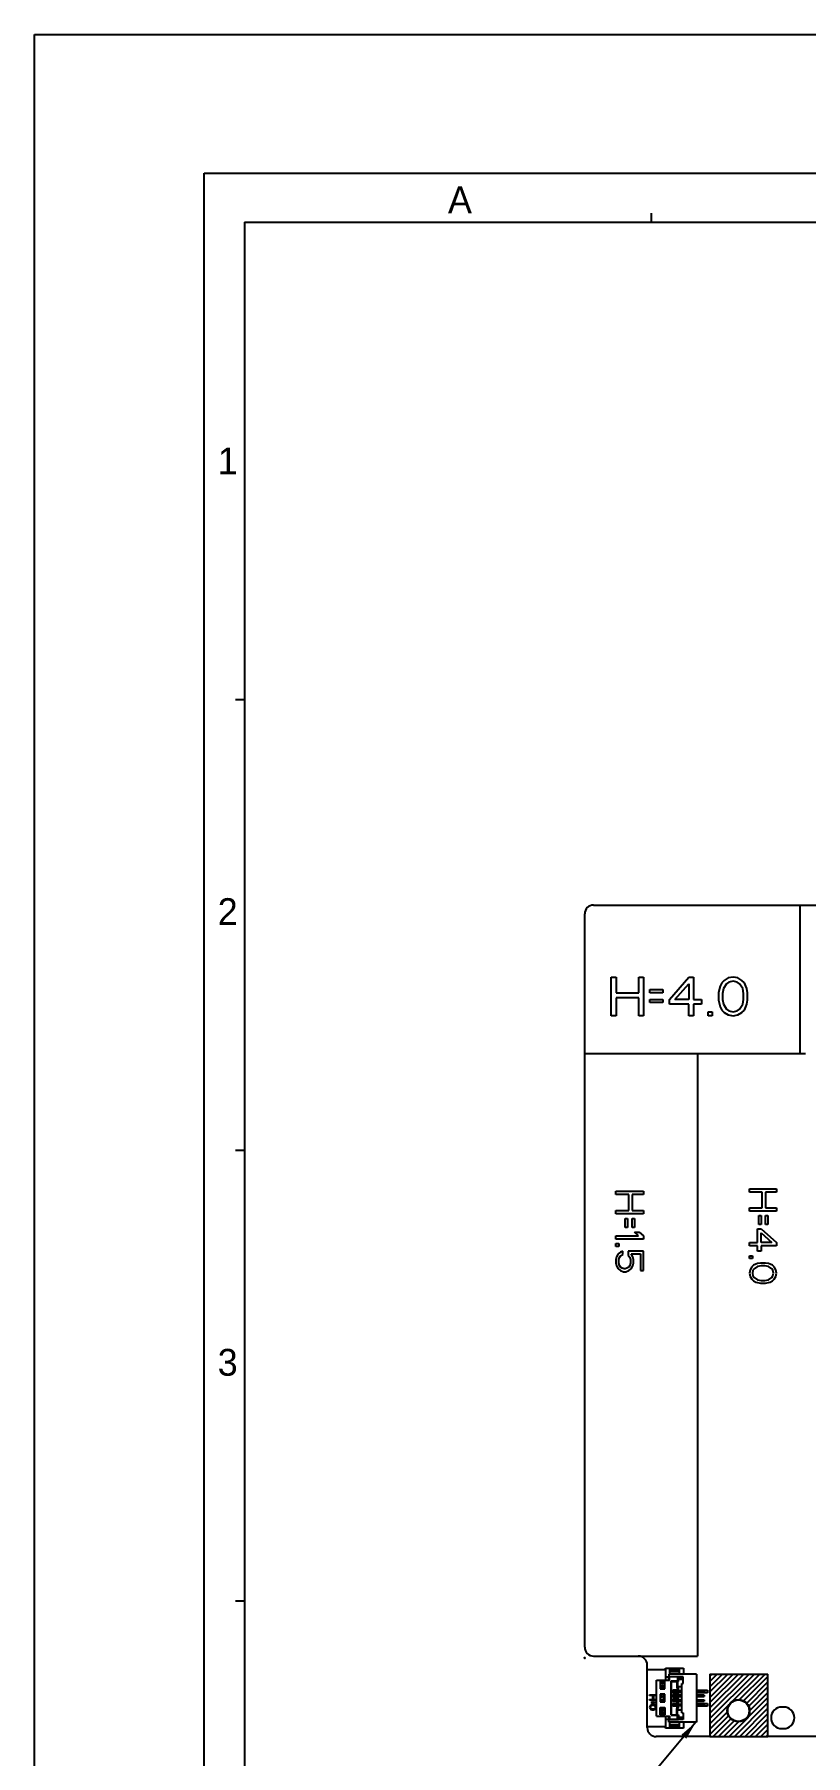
# Model space of a CAD drawing. Header units: millimetres. Extents: x 0 to 420, y 0 to 297.
# Drawn here: x 0 to 86.2, y 104.5 to 297 of the extents above; entities that cross this region are included whole.
import ezdxf

# ---------------------------------------------------------------- set-up
doc = ezdxf.new("R2010")
doc.units = ezdxf.units.MM
doc.header["$LTSCALE"] = 23.1
doc.layers.get('0').update_dxf_attribs({"linetype": 'CONTINUOUS'})
doc.layers.add('ASSEM_MEM', color=7, linetype='CONTINUOUS')
doc.styles.get("Standard").update_dxf_attribs({"font": 'txt', "width": 0.8})
doc.styles.add('TEXTSTYLE_2', font='txt')
doc.dimstyles.get("Standard").update_dxf_attribs({"dimtxt": 3, "dimasz": 2.1, "dimexe": 2, "dimexo": 1, "dimtad": 1, "dimzin": 0, "dimdsep": 46, "dimtxsty": 'STANDARD', "dimblk": '_FILLED', "dimblk1": '_FILLED', "dimblk2": '_FILLED', "dimcen": 0.09, "dimazin": 0, "dimtol": 1, "dimtp": 0.01, "dimtm": 0.01, "dimtfac": 1, "dimtofl": 0, "dimtmove": 0, "dimatfit": 3, "dimldrblk": '_FILLED', "dimfxl": 1, "dimtolj": 1, "dimtzin": 0, "dimarcsym": 0})

# ---------------------------------------------------------------- blocks, each defined once
blk = doc.blocks.new('_FILLED')
at = {"color": 0, "linetype": 'BYBLOCK'}
blk.add_solid([(0, 0), (-1, 0.167), (-1, -0.167)], dxfattribs=at)

msp = doc.modelspace()

# ---------------------------------------------------------------- linework, layer by layer
at = {"color": 7, "linetype": 'CONTINUOUS'}
for p, q in [((0, 0), (0, 297)), ((0, 297), (420, 297))]:
    msp.add_line(p, q, dxfattribs=at)
at = {"color": 4, "linetype": 'CONTINUOUS'}
for p, q in [((19, 15.5), (19, 281.5)), ((19, 281.5), (401, 281.5)), ((23.5, 276), (23.5, 21)), ((23.5, 276), (396, 276)), ((69, 276), (69, 277)), ((23.5, 222.6), (22.5, 222.6)), ((23.5, 172.2), (22.5, 172.2)), ((23.5, 121.8), (22.5, 121.8))]:
    msp.add_line(p, q, dxfattribs=at)
at = {"layer": 'ASSEM_MEM', "color": 7, "linetype": 'CONTINUOUS'}
for p, q in [((61.54, 116.64), (61.54, 198.64)), ((62.54, 199.64), (66.76, 199.64)), ((62.54, 115.64), (66.8, 115.64)), ((68.54, 114.14), (68.54, 114.64)), ((70.94, 113.64), (70.94, 113.34)), ((74.04, 113.64), (70.94, 113.64)), ((71.06, 113.64), (71.06, 114.14)), ((72.16, 114.14), (71.06, 114.14)), ((71.06, 113.99), (72.16, 113.99)), ((72.16, 113.64), (72.16, 114.14)), ((74.04, 113.64), (74.04, 108.24)), ((69.59, 108.91), (69.59, 112.97)), ((69.59, 112.97), (71.04, 112.97)), ((69.99, 112.82), (69.99, 111.97)), ((70.49, 112.82), (69.99, 112.82)), ((69.99, 111.97), (70.49, 111.97)), ((70.04, 112.77), (70.04, 112.72)), ((70.04, 112.77), (70.44, 112.77)), ((70.23, 112.72), (70.04, 112.72)), ((70.04, 112.41), (70.44, 112.27)), ((70.04, 112.36), (70.04, 112.41)), ((70.15, 112.32), (70.04, 112.36)), ((70.44, 112.21), (70.04, 112.07)), ((70.04, 112.12), (70.15, 112.16)), ((70.04, 112.07), (70.04, 112.12)), ((70.15, 112.16), (70.15, 112.32)), ((70.41, 112.24), (70.18, 112.31)), ((70.18, 112.31), (70.18, 112.16)), ((70.18, 112.16), (70.41, 112.24)), ((70.23, 112.51), (70.23, 112.72)), ((70.28, 112.51), (70.23, 112.51)), ((70.28, 112.72), (70.28, 112.51)), ((70.39, 112.72), (70.28, 112.72)), ((70.39, 112.47), (70.39, 112.72)), ((70.44, 112.47), (70.39, 112.47)), ((70.44, 112.77), (70.44, 112.47)), ((70.44, 112.27), (70.44, 112.21)), ((70.49, 111.97), (70.49, 112.82)), ((71.04, 113.24), (70.94, 113.34)), ((72.56, 113.34), (70.94, 113.34)), ((70.94, 113.08), (70.94, 113.23)), ((71.04, 113.23), (70.94, 113.23)), ((70.94, 113.08), (71.04, 113.08)), ((70.94, 112.97), (71.04, 113.07)), ((71.04, 112.97), (71.04, 113.31)), ((72.04, 113.31), (71.04, 113.31)), ((71.24, 112.82), (71.2, 112.86)), ((71.2, 109.02), (71.2, 112.86)), ((71.2, 112.86), (71.92, 112.86)), ((71.24, 109.06), (71.24, 112.82)), ((71.24, 112.82), (72.04, 112.82)), ((71.39, 111.84), (71.39, 111.55)), ((71.9, 111.84), (71.39, 111.84)), ((71.91, 111.79), (71.39, 111.79)), ((71.6, 111.62), (71.6, 111.77)), ((72.39, 111.77), (71.6, 111.77)), ((71.83, 112.82), (71.83, 112.1)), ((71.83, 112.1), (72.02, 112.1)), ((71.9, 112.1), (71.9, 111.84)), ((71.91, 111.79), (71.9, 111.84)), ((71.91, 112.82), (71.91, 112.1)), ((71.91, 112.24), (72.39, 112.24)), ((71.91, 111.77), (71.91, 111.79)), ((71.92, 113.31), (71.92, 112.86)), ((71.92, 112.86), (71.96, 112.82)), ((72.02, 111.77), (72.02, 112.1)), ((72.04, 112.82), (72.04, 113.31)), ((72.04, 113.24), (72.56, 113.24)), ((72.56, 113.23), (72.04, 113.23)), ((72.04, 113.08), (72.56, 113.08)), ((72.04, 113.07), (72.56, 113.07)), ((72.16, 113.23), (72.16, 113.24)), ((72.39, 113.24), (72.39, 113.23)), ((72.39, 113.08), (72.39, 113.07)), ((72.39, 109.29), (72.39, 112.59)), ((72.39, 112.59), (72.56, 112.59)), ((72.56, 112.59), (72.56, 113.34)), ((74.89, 111.77), (74.04, 111.77)), ((74.19, 111.62), (74.19, 111.77)), ((74.24, 111.73), (74.21, 111.77)), ((74.21, 111.62), (74.24, 111.65)), ((74.24, 111.73), (74.24, 111.65)), ((74.89, 111.77), (74.89, 111.62)), ((69.99, 111.37), (69.99, 110.52)), ((70.49, 111.37), (69.99, 111.37)), ((69.99, 110.52), (70.49, 110.52)), ((69.99, 109.06), (69.99, 109.91)), ((69.99, 109.91), (70.49, 109.91)), ((70.04, 111.29), (70.04, 110.96)), ((70.11, 111.29), (70.04, 111.29)), ((70.04, 110.96), (70.1, 110.96)), ((70.04, 110.76), (70.04, 110.71)), ((70.25, 110.76), (70.04, 110.76)), ((70.04, 110.71), (70.25, 110.71)), ((70.04, 109.67), (70.05, 109.72)), ((70.05, 109.72), (70.08, 109.76)), ((70.08, 109.76), (70.1, 109.79)), ((70.39, 110.96), (70.1, 111.24)), ((70.1, 110.96), (70.1, 111.24)), ((70.1, 109.79), (70.14, 109.8)), ((70.11, 109.74), (70.1, 109.71)), ((70.11, 111.29), (70.4, 111)), ((70.16, 109.77), (70.11, 109.74)), ((70.14, 109.8), (70.16, 109.81)), ((70.16, 109.81), (70.21, 109.82)), ((70.22, 109.78), (70.16, 109.77)), ((70.28, 109.82), (70.21, 109.82)), ((70.22, 109.78), (70.27, 109.78)), ((70.25, 110.76), (70.44, 110.89)), ((70.44, 110.58), (70.25, 110.71)), ((70.33, 109.77), (70.27, 109.78)), ((70.44, 110.84), (70.28, 110.73)), ((70.28, 110.73), (70.44, 110.63)), ((70.28, 109.82), (70.33, 109.81)), ((70.33, 109.81), (70.35, 109.8)), ((70.38, 109.74), (70.33, 109.77)), ((70.35, 109.8), (70.39, 109.79)), ((70.39, 109.71), (70.38, 109.74)), ((70.39, 110.96), (70.44, 110.96)), ((70.39, 109.79), (70.41, 109.76)), ((70.4, 111.29), (70.4, 111)), ((70.44, 111.29), (70.4, 111.29)), ((70.41, 109.76), (70.44, 109.72)), ((70.44, 110.96), (70.44, 111.29)), ((70.44, 110.84), (70.44, 110.89)), ((70.44, 110.58), (70.44, 110.63)), ((70.44, 109.72), (70.44, 109.67)), ((70.49, 110.52), (70.49, 111.37)), ((70.49, 109.91), (70.49, 109.06)), ((71.91, 111.6), (71.39, 111.6)), ((71.39, 111.55), (71.9, 111.55)), ((71.39, 111.34), (71.39, 111.05)), ((71.9, 111.34), (71.39, 111.34)), ((71.91, 111.29), (71.39, 111.29)), ((71.91, 111.1), (71.39, 111.1)), ((71.39, 111.05), (71.9, 111.05)), ((71.39, 110.55), (71.39, 110.84)), ((71.39, 110.84), (71.9, 110.84)), ((71.91, 110.79), (71.39, 110.79)), ((71.91, 110.6), (71.39, 110.6)), ((71.9, 110.55), (71.39, 110.55)), ((71.39, 110.05), (71.39, 110.34)), ((71.39, 110.34), (71.9, 110.34)), ((71.91, 110.29), (71.39, 110.29)), ((71.91, 110.1), (71.39, 110.1)), ((71.9, 110.05), (71.39, 110.05)), ((71.6, 111.62), (72.39, 111.62)), ((71.6, 111.12), (71.6, 111.27)), ((72.39, 111.27), (71.6, 111.27)), ((71.6, 111.12), (72.39, 111.12)), ((71.6, 110.62), (71.6, 110.77)), ((71.6, 110.77), (72.39, 110.77)), ((71.6, 110.62), (72.39, 110.62)), ((71.6, 110.12), (71.6, 110.27)), ((71.6, 110.27), (72.39, 110.27)), ((71.6, 110.12), (72.39, 110.12)), ((71.83, 109.06), (71.83, 109.79)), ((71.83, 109.79), (72.02, 109.79)), ((71.9, 111.55), (71.91, 111.6)), ((71.9, 111.55), (71.9, 111.34)), ((71.91, 111.29), (71.9, 111.34)), ((71.9, 111.05), (71.91, 111.1)), ((71.9, 111.05), (71.9, 110.84)), ((71.9, 110.84), (71.91, 110.79)), ((71.91, 110.6), (71.9, 110.55)), ((71.9, 110.34), (71.9, 110.55)), ((71.9, 110.34), (71.91, 110.29)), ((71.91, 110.1), (71.9, 110.05)), ((71.9, 109.79), (71.9, 110.05)), ((71.91, 111.6), (71.91, 111.62)), ((71.91, 111.27), (71.91, 111.29)), ((71.91, 111.1), (71.91, 111.12)), ((71.91, 110.79), (71.91, 110.77)), ((71.91, 110.62), (71.91, 110.6)), ((71.91, 110.29), (71.91, 110.27)), ((71.91, 110.12), (71.91, 110.1)), ((71.91, 109.06), (71.91, 109.79)), ((72.02, 111.27), (72.02, 111.62)), ((72.02, 110.77), (72.02, 111.12)), ((72.02, 110.27), (72.02, 110.62)), ((72.02, 109.79), (72.02, 110.12)), ((74.04, 111.62), (74.89, 111.62)), ((74.89, 111.27), (74.04, 111.27)), ((74.04, 111.12), (74.89, 111.12)), ((74.04, 110.77), (74.89, 110.77)), ((74.04, 110.62), (74.89, 110.62)), ((74.04, 110.27), (74.89, 110.27)), ((74.04, 110.12), (74.89, 110.12)), ((74.19, 111.12), (74.19, 111.27)), ((74.19, 110.77), (74.19, 110.62)), ((74.19, 110.27), (74.19, 110.12)), ((74.24, 111.23), (74.21, 111.27)), ((74.21, 111.12), (74.24, 111.15)), ((74.21, 110.77), (74.24, 110.73)), ((74.24, 110.65), (74.21, 110.62)), ((74.21, 110.27), (74.24, 110.23)), ((74.24, 110.15), (74.21, 110.12)), ((74.24, 111.23), (74.24, 111.15)), ((74.24, 110.73), (74.24, 110.65)), ((74.24, 110.23), (74.24, 110.15)), ((74.89, 111.27), (74.89, 111.12)), ((74.89, 110.77), (74.89, 110.62)), ((74.89, 110.27), (74.89, 110.12)), ((83.79, 109.94), (83.59, 109.94)), ((69.59, 108.91), (71.04, 108.91)), ((70.49, 109.06), (69.99, 109.06)), ((70.05, 109.62), (70.04, 109.67)), ((70.04, 109.25), (70.04, 109.2)), ((70.16, 109.25), (70.04, 109.25)), ((70.04, 109.2), (70.16, 109.2)), ((70.08, 109.58), (70.05, 109.62)), ((70.1, 109.55), (70.08, 109.58)), ((70.1, 109.71), (70.09, 109.67)), ((70.09, 109.67), (70.1, 109.63)), ((70.1, 109.63), (70.11, 109.6)), ((70.14, 109.54), (70.1, 109.55)), ((70.11, 109.6), (70.16, 109.57)), ((70.16, 109.53), (70.14, 109.54)), ((70.16, 109.57), (70.22, 109.56)), ((70.21, 109.52), (70.16, 109.53)), ((70.16, 109.45), (70.16, 109.25)), ((70.22, 109.45), (70.16, 109.45)), ((70.16, 109.2), (70.16, 109.12)), ((70.16, 109.12), (70.22, 109.12)), ((70.21, 109.52), (70.28, 109.52)), ((70.27, 109.56), (70.22, 109.56)), ((70.22, 109.45), (70.44, 109.25)), ((70.38, 109.25), (70.22, 109.4)), ((70.22, 109.25), (70.22, 109.4)), ((70.38, 109.25), (70.22, 109.25)), ((70.22, 109.12), (70.22, 109.2)), ((70.22, 109.2), (70.44, 109.2)), ((70.27, 109.56), (70.33, 109.57)), ((70.33, 109.53), (70.28, 109.52)), ((70.33, 109.57), (70.38, 109.6)), ((70.35, 109.54), (70.33, 109.53)), ((70.39, 109.55), (70.35, 109.54)), ((70.38, 109.6), (70.39, 109.63)), ((70.4, 109.67), (70.39, 109.71)), ((70.39, 109.63), (70.4, 109.67)), ((70.41, 109.58), (70.39, 109.55)), ((70.44, 109.62), (70.41, 109.58)), ((70.44, 109.67), (70.44, 109.62)), ((70.44, 109.2), (70.44, 109.25)), ((71.04, 108.81), (70.94, 108.91)), ((70.94, 108.65), (70.94, 108.8)), ((71.04, 108.8), (70.94, 108.8)), ((70.94, 108.65), (71.04, 108.65)), ((70.94, 108.54), (71.04, 108.64)), ((70.94, 108.24), (70.94, 108.54)), ((72.56, 108.54), (70.94, 108.54)), ((74.04, 108.24), (70.94, 108.24)), ((71.04, 108.91), (71.04, 108.57)), ((71.04, 108.57), (72.04, 108.57)), ((71.06, 107.74), (71.06, 108.24)), ((71.06, 107.89), (72.16, 107.89)), ((71.24, 109.06), (71.2, 109.02)), ((71.2, 109.02), (71.92, 109.02)), ((71.24, 109.06), (72.04, 109.06)), ((71.91, 109.64), (72.39, 109.64)), ((71.92, 109.02), (71.96, 109.06)), ((71.92, 108.57), (71.92, 109.02)), ((72.04, 109.06), (72.04, 108.57)), ((72.04, 108.81), (72.56, 108.81)), ((72.04, 108.8), (72.56, 108.8)), ((72.04, 108.65), (72.56, 108.65)), ((72.04, 108.64), (72.56, 108.64)), ((72.16, 108.64), (72.16, 108.65)), ((72.16, 107.74), (72.16, 108.24)), ((72.39, 109.29), (72.56, 109.29)), ((72.39, 108.8), (72.39, 108.81)), ((72.39, 108.64), (72.39, 108.65)), ((72.56, 109.29), (72.56, 108.54)), ((68.54, 107.64), (68.54, 107.74)), ((75.54, 106.64), (69.54, 106.64)), ((71.06, 107.74), (72.16, 107.74)), ((89.96, 106.64), (82.04, 106.64)), ((83.59, 107.54), (83.79, 107.54))]:
    msp.add_line(p, q, dxfattribs=at)
at = {"layer": 'ASSEM_MEM', "color": 4, "linetype": 'CONTINUOUS'}
for p, q in [((66.76, 199.64), (106.24, 199.64)), ((85.61, 199.64), (85.61, 182.94)), ((64.51, 187.25), (64.51, 191.58)), ((64.51, 191.58), (65.05, 191.58)), ((65.05, 191.58), (65.05, 189.83)), ((67.58, 189.83), (67.58, 191.58)), ((67.58, 191.58), (68.12, 191.58)), ((68.12, 191.58), (68.12, 187.25)), ((71.01, 189.09), (73.17, 191.58)), ((71.64, 189.09), (73.17, 190.84)), ((73.17, 191.58), (73.71, 191.58)), ((73.17, 190.84), (73.17, 189.09)), ((73.71, 191.58), (73.71, 189.09)), ((76.69, 190.56), (76.6, 190.29)), ((76.87, 190.93), (76.69, 190.56)), ((77.14, 191.21), (76.87, 190.93)), ((77.41, 190.84), (77.05, 190.29)), ((77.59, 191.49), (77.14, 191.21)), ((77.68, 191.02), (77.41, 190.84)), ((78.13, 191.58), (77.59, 191.49)), ((78.13, 191.12), (77.68, 191.02)), ((78.68, 191.49), (78.13, 191.58)), ((78.59, 191.02), (78.13, 191.12)), ((78.86, 190.84), (78.59, 191.02)), ((79.13, 191.21), (78.68, 191.49)), ((79.22, 190.29), (78.86, 190.84)), ((79.4, 190.93), (79.13, 191.21)), ((79.58, 190.56), (79.4, 190.93)), ((79.67, 190.29), (79.58, 190.56)), ((65.05, 189.83), (67.58, 189.83)), ((65.05, 189.27), (65.05, 187.25)), ((67.58, 189.27), (65.05, 189.27)), ((67.58, 187.25), (67.58, 189.27)), ((68.84, 189.83), (68.84, 190.19)), ((68.84, 190.19), (70.28, 190.19)), ((70.28, 189.83), (68.84, 189.83)), ((68.84, 188.72), (68.84, 189.09)), ((68.84, 189.09), (70.28, 189.09)), ((70.28, 188.72), (68.84, 188.72)), ((70.28, 190.19), (70.28, 189.83)), ((70.28, 189.09), (70.28, 188.72)), ((71.01, 188.54), (71.01, 189.09)), ((73.17, 189.09), (71.64, 189.09)), ((73.71, 189.09), (74.61, 189.09)), ((74.61, 189.09), (74.61, 188.54)), ((76.6, 190.29), (76.51, 189.83)), ((76.51, 189.83), (76.51, 189)), ((76.51, 189), (76.6, 188.54)), ((77.05, 190.29), (76.96, 189.73)), ((76.96, 189.73), (76.96, 189.09)), ((76.96, 189.09), (77.05, 188.54)), ((79.31, 189.73), (79.22, 190.29)), ((79.22, 188.54), (79.31, 189.09)), ((79.31, 189.09), (79.31, 189.73)), ((79.76, 189.83), (79.67, 190.29)), ((79.67, 188.54), (79.76, 189)), ((79.76, 189), (79.76, 189.83)), ((65.05, 187.25), (64.51, 187.25)), ((68.12, 187.25), (67.58, 187.25)), ((73.17, 188.54), (71.01, 188.54)), ((73.17, 187.25), (73.17, 188.54)), ((73.71, 187.25), (73.17, 187.25)), ((73.71, 188.54), (73.71, 187.25)), ((74.61, 188.54), (73.71, 188.54)), ((75.34, 187.25), (75.34, 187.71)), ((75.34, 187.71), (75.79, 187.71)), ((75.79, 187.25), (75.34, 187.25)), ((75.79, 187.71), (75.79, 187.25)), ((76.6, 188.54), (76.69, 188.26)), ((76.69, 188.26), (76.87, 187.89)), ((76.87, 187.89), (77.14, 187.61)), ((77.05, 188.54), (77.41, 187.98)), ((77.14, 187.61), (77.59, 187.34)), ((77.41, 187.98), (77.68, 187.8)), ((77.59, 187.34), (78.13, 187.25)), ((77.68, 187.8), (78.13, 187.71)), ((78.13, 187.71), (78.59, 187.8)), ((78.13, 187.25), (78.68, 187.34)), ((78.59, 187.8), (78.86, 187.98)), ((78.68, 187.34), (79.13, 187.61)), ((78.86, 187.98), (79.22, 188.54)), ((79.13, 187.61), (79.4, 187.89)), ((79.4, 187.89), (79.58, 188.26)), ((79.58, 188.26), (79.67, 188.54)), ((61.54, 183.04), (86.24, 183.04)), ((74.17, 183.04), (74.17, 115.64)), ((65.03, 167.27), (65.03, 167.65)), ((65.03, 167.65), (68.1, 167.65)), ((68.1, 167.65), (68.1, 167.27)), ((79.98, 167.54), (79.98, 167.91)), ((79.98, 167.91), (82.98, 167.91)), ((81.39, 167.54), (79.98, 167.54)), ((81.39, 165.79), (81.39, 167.54)), ((81.77, 167.54), (81.77, 165.79)), ((82.98, 167.54), (81.77, 167.54)), ((82.98, 167.91), (82.98, 167.54)), ((66.46, 167.27), (65.03, 167.27)), ((66.46, 165.48), (66.46, 167.27)), ((66.86, 167.27), (66.86, 165.48)), ((68.1, 167.27), (66.86, 167.27)), ((79.98, 165.41), (79.98, 165.79)), ((79.98, 165.79), (81.39, 165.79)), ((81.77, 165.79), (82.98, 165.79)), ((82.98, 165.79), (82.98, 165.41)), ((65.03, 165.09), (65.03, 165.48)), ((65.03, 165.48), (66.46, 165.48)), ((68.1, 165.09), (65.03, 165.09)), ((66.07, 163.56), (66.07, 164.58)), ((66.07, 164.58), (66.33, 164.58)), ((66.33, 164.58), (66.33, 163.56)), ((66.86, 165.48), (68.1, 165.48)), ((66.86, 163.56), (66.86, 164.58)), ((66.86, 164.58), (67.12, 164.58)), ((67.12, 164.58), (67.12, 163.56)), ((68.1, 165.48), (68.1, 165.09)), ((82.98, 165.41), (79.98, 165.41)), ((81, 163.91), (81, 164.91)), ((81, 164.91), (81.26, 164.91)), ((81.26, 163.91), (81, 163.91)), ((81.26, 164.91), (81.26, 163.91)), ((81.77, 163.91), (81.77, 164.91)), ((81.77, 164.91), (82.02, 164.91)), ((82.02, 163.91), (81.77, 163.91)), ((82.02, 164.91), (82.02, 163.91)), ((65.03, 162.28), (65.03, 162.66)), ((65.03, 162.66), (67.57, 162.66)), ((68.1, 162.28), (65.03, 162.28)), ((65.03, 161.45), (65.03, 161.77)), ((65.03, 161.77), (65.35, 161.77)), ((65.35, 161.77), (65.35, 161.45)), ((66.33, 163.56), (66.07, 163.56)), ((67.12, 163.56), (66.86, 163.56)), ((67.57, 162.66), (67.12, 163.05)), ((67.12, 163.05), (67.64, 163.05)), ((67.64, 163.05), (68.1, 162.66)), ((68.1, 162.66), (68.1, 162.28)), ((79.98, 161.54), (79.98, 161.91)), ((79.98, 161.91), (80.87, 161.91)), ((80.87, 161.91), (80.87, 163.41)), ((80.87, 163.41), (81.26, 163.41)), ((81.26, 163.41), (82.98, 161.91)), ((81.26, 161.91), (81.26, 162.97)), ((81.26, 162.97), (82.47, 161.91)), ((82.47, 161.91), (81.26, 161.91)), ((82.98, 161.91), (82.98, 161.54)), ((65.35, 161.45), (65.03, 161.45)), ((65.09, 160.3), (65.03, 159.98)), ((65.03, 159.98), (65.03, 159.59)), ((65.29, 160.62), (65.09, 160.3)), ((65.55, 160.81), (65.29, 160.62)), ((65.35, 159.98), (65.42, 160.23)), ((65.35, 159.59), (65.35, 159.98)), ((65.42, 160.23), (65.55, 160.42)), ((65.81, 160.94), (65.55, 160.81)), ((65.55, 160.42), (65.81, 160.55)), ((65.81, 160.55), (65.81, 160.94)), ((66.4, 160.94), (66.4, 160.49)), ((68.1, 160.94), (66.4, 160.94)), ((66.4, 160.49), (66.59, 160.23)), ((66.59, 160.23), (66.66, 159.98)), ((66.66, 159.98), (66.66, 159.59)), ((66.92, 160.3), (66.73, 160.62)), ((66.73, 160.62), (67.77, 160.62)), ((66.99, 159.98), (66.92, 160.3)), ((66.99, 159.59), (66.99, 159.98)), ((67.77, 160.62), (67.77, 158.76)), ((68.1, 158.76), (68.1, 160.94)), ((80.87, 161.54), (79.98, 161.54)), ((79.98, 160.1), (79.98, 160.41)), ((79.98, 160.41), (80.3, 160.41)), ((80.3, 160.1), (79.98, 160.1)), ((80.3, 160.41), (80.3, 160.1)), ((80.87, 160.91), (80.87, 161.54)), ((81.26, 160.91), (80.87, 160.91)), ((81.26, 161.54), (81.26, 160.91)), ((82.98, 161.54), (81.26, 161.54)), ((65.03, 159.59), (65.09, 159.27)), ((65.09, 159.27), (65.29, 158.95)), ((65.29, 158.95), (65.55, 158.76)), ((65.42, 159.34), (65.35, 159.59)), ((65.55, 159.15), (65.42, 159.34)), ((65.75, 159.02), (65.55, 159.15)), ((65.55, 158.76), (65.88, 158.63)), ((65.94, 158.95), (65.75, 159.02)), ((65.88, 158.63), (66.14, 158.63)), ((66.07, 158.95), (65.94, 158.95)), ((66.27, 159.02), (66.07, 158.95)), ((66.14, 158.63), (66.46, 158.76)), ((66.46, 159.15), (66.27, 159.02)), ((66.59, 159.34), (66.46, 159.15)), ((66.46, 158.76), (66.73, 158.95)), ((66.66, 159.59), (66.59, 159.34)), ((66.73, 158.95), (66.92, 159.27)), ((66.92, 159.27), (66.99, 159.59)), ((67.77, 158.76), (68.1, 158.76)), ((80.05, 158.85), (79.98, 158.47)), ((79.98, 158.47), (80.05, 158.1)), ((80.24, 159.16), (80.05, 158.85)), ((80.05, 158.1), (80.24, 157.79)), ((80.43, 159.35), (80.24, 159.16)), ((80.36, 158.79), (80.3, 158.47)), ((80.3, 158.47), (80.36, 158.16)), ((80.49, 158.97), (80.36, 158.79)), ((80.36, 158.16), (80.49, 157.97)), ((80.68, 159.47), (80.43, 159.35)), ((80.87, 159.22), (80.49, 158.97)), ((80.49, 157.97), (80.87, 157.72)), ((80.87, 159.54), (80.68, 159.47)), ((81.19, 159.6), (80.87, 159.54)), ((81.26, 159.29), (80.87, 159.22)), ((81.77, 159.6), (81.19, 159.6)), ((81.7, 159.29), (81.26, 159.29)), ((82.09, 159.22), (81.7, 159.29)), ((82.09, 159.54), (81.77, 159.6)), ((82.28, 159.47), (82.09, 159.54)), ((82.47, 158.97), (82.09, 159.22)), ((82.09, 157.72), (82.47, 157.97)), ((82.53, 159.35), (82.28, 159.47)), ((82.6, 158.79), (82.47, 158.97)), ((82.47, 157.97), (82.6, 158.16)), ((82.73, 159.16), (82.53, 159.35)), ((82.66, 158.47), (82.6, 158.79)), ((82.6, 158.16), (82.66, 158.47)), ((82.92, 158.85), (82.73, 159.16)), ((82.73, 157.79), (82.92, 158.1)), ((82.98, 158.47), (82.92, 158.85)), ((82.92, 158.1), (82.98, 158.47)), ((80.24, 157.79), (80.43, 157.6)), ((80.43, 157.6), (80.68, 157.47)), ((80.68, 157.47), (80.87, 157.41)), ((80.87, 157.72), (81.26, 157.66)), ((80.87, 157.41), (81.19, 157.35)), ((81.19, 157.35), (81.77, 157.35)), ((81.26, 157.66), (81.7, 157.66)), ((81.7, 157.66), (82.09, 157.72)), ((81.77, 157.35), (82.09, 157.41)), ((82.09, 157.41), (82.28, 157.47)), ((82.28, 157.47), (82.53, 157.6)), ((82.53, 157.6), (82.73, 157.79)), ((66.8, 115.64), (74.17, 115.64)), ((68.54, 107.74), (68.54, 114.14)), ((68.54, 114.14), (70.59, 114.14)), ((70.59, 114.14), (70.59, 112.97)), ((75.54, 113.64), (75.54, 106.64)), ((75.54, 113.64), (82.04, 113.64)), ((82.04, 106.64), (82.04, 113.64)), ((70.59, 108.91), (70.59, 107.74)), ((70.59, 107.74), (68.54, 107.74)), ((75.54, 106.64), (82.04, 106.64))]:
    msp.add_line(p, q, dxfattribs=at)
at = {"layer": 'ASSEM_MEM', "color": 7, "linetype": 'CONTINUOUS', "true_color": 0x00beeb}
for p, q in [((70.59, 114.14), (70.59, 114.29)), ((70.59, 114.29), (72.59, 114.29)), ((72.59, 114.29), (72.59, 113.64)), ((70.99, 113.29), (70.59, 113.29)), ((74.19, 111.84), (75.29, 111.84)), ((74.19, 111.77), (74.19, 111.84)), ((75.29, 111.84), (75.29, 111.54)), ((74.19, 111.54), (74.19, 111.62)), ((75.29, 111.54), (74.19, 111.54)), ((74.19, 110.34), (75.29, 110.34)), ((74.19, 110.27), (74.19, 110.34)), ((74.19, 110.04), (74.19, 110.12)), ((75.29, 110.04), (74.19, 110.04)), ((75.29, 110.34), (75.29, 110.04)), ((70.59, 108.59), (70.99, 108.59)), ((72.59, 108.24), (72.59, 107.59)), ((70.59, 107.59), (70.59, 107.74)), ((72.59, 107.59), (70.59, 107.59))]:
    msp.add_line(p, q, dxfattribs=at)
at = {"layer": 'ASSEM_MEM', "color": 9, "linetype": 'CONTINUOUS'}
for p, q in [((72.16, 113.89), (71.06, 113.89)), ((71.21, 114.14), (71.21, 113.99)), ((72.01, 113.99), (72.01, 114.14)), ((71.66, 111.77), (71.66, 111.62)), ((72.47, 113.08), (72.47, 113.23)), ((72.5, 113.23), (72.5, 113.08)), ((74.22, 111.77), (74.22, 111.76)), ((74.45, 111.62), (74.45, 111.77)), ((74.5, 111.77), (74.5, 111.62)), ((74.79, 111.62), (74.79, 111.77)), ((71.66, 111.27), (71.66, 111.12)), ((71.66, 110.77), (71.66, 110.62)), ((71.66, 110.27), (71.66, 110.12)), ((74.22, 111.63), (74.22, 111.62)), ((74.22, 111.27), (74.22, 111.26)), ((74.22, 111.13), (74.22, 111.12)), ((74.22, 110.77), (74.22, 110.76)), ((74.22, 110.63), (74.22, 110.62)), ((74.22, 110.27), (74.22, 110.26)), ((74.22, 110.13), (74.22, 110.12)), ((74.45, 111.12), (74.45, 111.27)), ((74.45, 110.62), (74.45, 110.77)), ((74.45, 110.12), (74.45, 110.27)), ((74.5, 111.27), (74.5, 111.12)), ((74.5, 110.77), (74.5, 110.62)), ((74.5, 110.27), (74.5, 110.12)), ((74.79, 111.12), (74.79, 111.27)), ((74.79, 110.62), (74.79, 110.77)), ((74.79, 110.12), (74.79, 110.27)), ((71.06, 107.99), (72.16, 107.99)), ((71.21, 107.89), (71.21, 107.74)), ((72.01, 107.74), (72.01, 107.89)), ((72.47, 108.65), (72.47, 108.8)), ((72.5, 108.8), (72.5, 108.65))]:
    msp.add_line(p, q, dxfattribs=at)
at = {"layer": 'ASSEM_MEM', "color": 2, "linetype": 'CONTINUOUS'}
for p, q in [((75.54, 113.41), (75.78, 113.64)), ((75.54, 112.81), (76.37, 113.64)), ((75.54, 112.22), (76.97, 113.64)), ((75.54, 111.63), (77.56, 113.64)), ((75.54, 111.03), (78.16, 113.64)), ((75.54, 110.44), (78.75, 113.64)), ((75.54, 109.84), (79.34, 113.64)), ((75.54, 109.25), (79.94, 113.64)), ((75.54, 108.66), (80.53, 113.64)), ((78.09, 110.61), (81.12, 113.64)), ((78.86, 110.79), (81.72, 113.64)), ((79.32, 110.65), (82.04, 113.37)), ((79.66, 110.39), (82.04, 112.78)), ((79.89, 110.03), (82.04, 112.19)), ((75.54, 108.06), (77.68, 110.2)), ((77.69, 106.64), (82.04, 111)), ((78.28, 106.64), (82.04, 110.4)), ((78.74, 110.74), (78.78, 110.78)), ((78.88, 106.64), (82.04, 109.81)), ((79.23, 110.64), (79.26, 110.66)), ((79.59, 110.4), (79.61, 110.42)), ((79.83, 110.05), (79.86, 110.07)), ((79.99, 109.54), (82.04, 111.59)), ((75.54, 107.47), (77.5, 109.42)), ((75.54, 106.87), (77.64, 108.96)), ((75.91, 106.64), (77.89, 108.63)), ((76.5, 106.64), (78.25, 108.39)), ((77.09, 106.64), (78.74, 108.29)), ((77.51, 109.5), (77.54, 109.54)), ((77.61, 109.02), (77.65, 109.05)), ((77.86, 108.66), (77.89, 108.7)), ((78.21, 108.42), (78.24, 108.45)), ((78.68, 108.31), (78.72, 108.34)), ((79.47, 106.64), (82.04, 109.22)), ((79.94, 109.57), (79.98, 109.61)), ((80.06, 106.64), (82.04, 108.62)), ((80.66, 106.64), (82.04, 108.03)), ((81.25, 106.64), (82.04, 107.43)), ((81.85, 106.64), (82.04, 106.84))]:
    msp.add_line(p, q, dxfattribs=at)
at = {"layer": 'ASSEM_MEM', "color": 40, "linetype": 'CONTINUOUS'}
for p, q in [((68.8, 111.23), (68.8, 111.32)), ((68.8, 111.32), (69.54, 111.32)), ((69.15, 111.23), (68.8, 111.23)), ((68.8, 110.7), (68.8, 110.79)), ((68.8, 110.79), (69.15, 110.79)), ((69.54, 110.7), (68.8, 110.7)), ((68.82, 110.02), (68.8, 109.93)), ((68.8, 109.93), (68.82, 109.83)), ((68.86, 110.1), (68.82, 110.02)), ((68.82, 109.83), (68.86, 109.76)), ((68.91, 110.14), (68.86, 110.1)), ((68.86, 109.76), (68.91, 109.71)), ((68.9, 110), (68.88, 109.93)), ((68.88, 109.93), (68.9, 109.85)), ((68.93, 110.05), (68.9, 110)), ((68.9, 109.85), (68.93, 109.8)), ((68.98, 110.17), (68.91, 110.14)), ((69.02, 110.11), (68.93, 110.05)), ((68.93, 109.8), (69.02, 109.74)), ((69.02, 110.19), (68.98, 110.17)), ((69.1, 110.21), (69.02, 110.19)), ((69.12, 110.13), (69.02, 110.11)), ((69.02, 109.74), (69.12, 109.73)), ((69.05, 110.33), (69.05, 110.58)), ((69.05, 110.58), (69.12, 110.58)), ((69.12, 110.33), (69.05, 110.33)), ((69.24, 110.21), (69.1, 110.21)), ((69.12, 110.58), (69.12, 110.33)), ((69.23, 110.13), (69.12, 110.13)), ((69.12, 109.73), (69.23, 109.73)), ((69.15, 110.79), (69.15, 111.23)), ((69.32, 110.11), (69.23, 110.13)), ((69.23, 109.73), (69.32, 109.74)), ((69.24, 111.23), (69.24, 110.79)), ((69.54, 111.23), (69.24, 111.23)), ((69.24, 110.79), (69.54, 110.79)), ((69.24, 110.33), (69.24, 110.58)), ((69.24, 110.58), (69.31, 110.58)), ((69.31, 110.33), (69.24, 110.33)), ((69.32, 110.19), (69.24, 110.21)), ((69.31, 110.58), (69.31, 110.33)), ((69.37, 110.17), (69.32, 110.19)), ((69.42, 110.05), (69.32, 110.11)), ((69.32, 109.74), (69.42, 109.8)), ((69.43, 110.14), (69.37, 110.17)), ((69.45, 110), (69.42, 110.05)), ((69.42, 109.8), (69.45, 109.85)), ((69.48, 110.1), (69.43, 110.14)), ((69.43, 109.71), (69.48, 109.76)), ((69.46, 109.93), (69.45, 110)), ((69.45, 109.85), (69.46, 109.93)), ((69.53, 110.02), (69.48, 110.1)), ((69.48, 109.76), (69.53, 109.83)), ((69.54, 109.93), (69.53, 110.02)), ((69.53, 109.83), (69.54, 109.93)), ((69.54, 111.32), (69.54, 111.23)), ((69.54, 110.79), (69.54, 110.7)), ((68.91, 109.71), (68.98, 109.68)), ((68.98, 109.68), (69.02, 109.66)), ((69.02, 109.66), (69.1, 109.65)), ((69.1, 109.65), (69.24, 109.65)), ((69.24, 109.65), (69.32, 109.66)), ((69.32, 109.66), (69.37, 109.68)), ((69.37, 109.68), (69.43, 109.71))]:
    msp.add_line(p, q, dxfattribs=at)
at = {"layer": 'ASSEM_MEM', "color": 4, "linetype": 'CONTINUOUS'}
for centre, radius in [((61.54, 115.44), 0.05), ((78.74, 109.54), 1.25), ((78.74, 109.54), 1.2)]:
    msp.add_circle(centre, radius, dxfattribs=at)
at = {"layer": 'ASSEM_MEM', "color": 7, "linetype": 'CONTINUOUS'}
for centre, radius, start, end in [((62.54, 198.64), 1, 90, 180), ((62.54, 116.64), 1, 180, 270), ((67.54, 114.64), 1, 0, 90), ((83.59, 108.74), 1.2, 90, 270), ((83.79, 108.74), 1.2, 270, 90), ((69.54, 107.64), 1, 180, 270)]:
    msp.add_arc(centre, radius, start, end, dxfattribs=at)

# ---------------------------------------------------------------- texts
at = {"color": 2, "linetype": 'CONTINUOUS', "char_height": 3, "width": 3, "attachment_point": 1, "line_spacing_factor": 0.9, "style": 'TEXTSTYLE_2'}
for s, insert in [('A', (46.25, 280)), ('1', (20.5, 250.8)), ('2', (20.5, 200.4)), ('3', (20.5, 150))]:
    msp.add_mtext(s, dxfattribs=dict(at, insert=insert))

# ---------------------------------------------------------------- leaders
at = {"color": 2, "linetype": 'CONTINUOUS'}
msp.add_leader([(73.98, 108.24), (65.1, 97.66)], dimstyle='STANDARD', override={"dimtad": 0}, dxfattribs=at)

doc.saveas('drawing.dxf')
